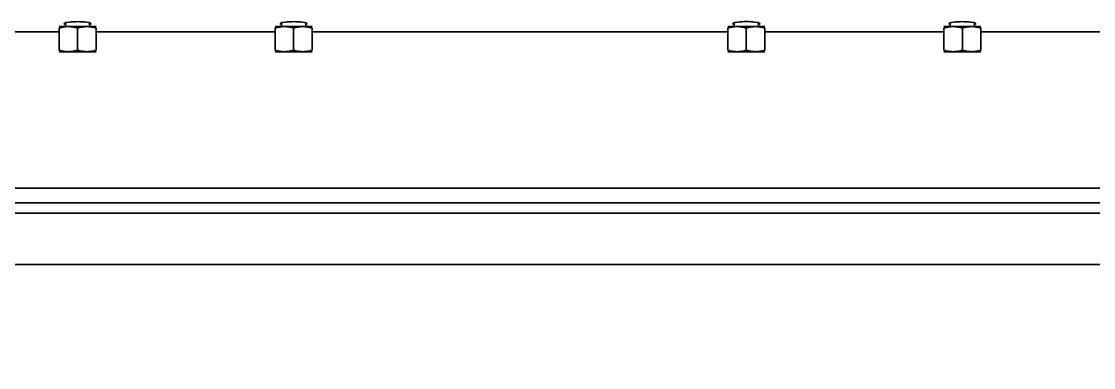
# Model space of a CAD drawing. Header units: millimetres. Extents: x -8400 to 8400, y -5940 to 5940.
# Drawn here: x -5214 to -4693, y 3766 to 3934 of the extents above; entities that cross this region are included whole.
import ezdxf

# ---------------------------------------------------------------- set-up
doc = ezdxf.new("R2010")
doc.units = ezdxf.units.MM
doc.layers.add('粗实线层', color=7, linetype='Continuous', lineweight=35)

msp = doc.modelspace()

# ---------------------------------------------------------------- linework, layer by layer
at = {"layer": '粗实线层', "linetype": 'Continuous', "lineweight": 35}
for points in [[(-5397.314, 3928.771), (-5195.32, 3928.771)], [(-5195.342, 3931.27), (-5195.205, 3931.27), (-5194.799, 3931.27), (-5194.136, 3931.27), (-5193.236, 3931.27), (-5192.127, 3931.27), (-5190.842, 3931.27), (-5190.985, 3931.27), (-5191.129, 3931.267), (-5191.201, 3931.265), (-5191.272, 3931.262), (-5191.344, 3931.26), (-5191.416, 3931.256), (-5191.702, 3931.239), (-5191.987, 3931.215), (-5192.554, 3931.147), (-5193.118, 3931.053), (-5194.236, 3930.799), (-5195.342, 3930.467), (-5195.342, 3919.874), (-5194.233, 3919.541), (-5193.115, 3919.287), (-5192.552, 3919.194), (-5191.985, 3919.126), (-5191.415, 3919.084), (-5190.842, 3919.07), (-5192.127, 3919.07), (-5193.236, 3919.07), (-5194.136, 3919.07), (-5194.799, 3919.07), (-5195.205, 3919.07), (-5195.342, 3919.07)], [(-5192.192, 3933.082), (-5192.192, 3931.27)], [(-5177.342, 3931.27), (-5177.479, 3931.27), (-5177.885, 3931.27), (-5178.548, 3931.27), (-5179.448, 3931.27), (-5180.557, 3931.27), (-5181.842, 3931.27), (-5181.269, 3931.256), (-5180.699, 3931.215), (-5180.132, 3931.147), (-5179.569, 3931.054), (-5178.451, 3930.8), (-5177.342, 3930.467), (-5177.342, 3919.874), (-5178.448, 3919.541), (-5179.566, 3919.287), (-5180.13, 3919.195), (-5180.697, 3919.126), (-5180.982, 3919.102), (-5181.268, 3919.084), (-5181.34, 3919.081), (-5181.411, 3919.078), (-5181.483, 3919.076), (-5181.555, 3919.074), (-5181.699, 3919.072), (-5181.842, 3919.07), (-5183.264, 3919.07), (-5184.779, 3919.07), (-5186.342, 3919.07), (-5187.905, 3919.07), (-5189.42, 3919.07), (-5190.842, 3919.07), (-5190.699, 3919.072), (-5190.555, 3919.074), (-5190.483, 3919.076), (-5190.411, 3919.078), (-5190.34, 3919.081), (-5190.268, 3919.084), (-5189.982, 3919.102), (-5189.697, 3919.126), (-5189.13, 3919.195), (-5188.566, 3919.287), (-5187.448, 3919.541), (-5186.342, 3919.874)], [(-5186.342, 3930.467), (-5186.342, 3919.874), (-5185.234, 3919.541), (-5184.115, 3919.287), (-5183.552, 3919.194), (-5182.985, 3919.126), (-5182.415, 3919.084), (-5181.842, 3919.07), (-5180.557, 3919.07), (-5179.448, 3919.07), (-5178.548, 3919.07), (-5177.885, 3919.07), (-5177.479, 3919.07), (-5177.342, 3919.07)], [(-5180.491, 3931.27), (-5180.491, 3933.082)], [(-5177.329, 3928.771), (-5090.286, 3928.771)], [(-5090.342, 3919.07), (-5090.205, 3919.07), (-5089.799, 3919.07), (-5089.136, 3919.07), (-5088.236, 3919.07), (-5087.127, 3919.07), (-5085.842, 3919.07), (-5086.415, 3919.084), (-5086.985, 3919.126), (-5087.552, 3919.194), (-5088.115, 3919.287), (-5089.233, 3919.541), (-5090.342, 3919.874), (-5090.342, 3930.467), (-5089.236, 3930.799), (-5088.118, 3931.053), (-5087.554, 3931.147), (-5086.987, 3931.215), (-5086.702, 3931.239), (-5086.416, 3931.256), (-5086.344, 3931.26), (-5086.272, 3931.262), (-5086.201, 3931.265), (-5086.129, 3931.267), (-5085.985, 3931.27), (-5085.842, 3931.27), (-5084.42, 3931.27), (-5082.905, 3931.27), (-5081.342, 3931.27), (-5079.779, 3931.27), (-5078.264, 3931.27), (-5076.842, 3931.27), (-5076.985, 3931.27), (-5077.129, 3931.267), (-5077.201, 3931.265), (-5077.273, 3931.262), (-5077.344, 3931.26), (-5077.416, 3931.256), (-5077.702, 3931.239), (-5077.987, 3931.215), (-5078.554, 3931.147), (-5079.118, 3931.053), (-5080.236, 3930.799), (-5081.342, 3930.467), (-5082.451, 3930.8), (-5083.569, 3931.054), (-5084.132, 3931.147), (-5084.699, 3931.215), (-5085.269, 3931.256), (-5085.842, 3931.27), (-5087.127, 3931.27), (-5088.236, 3931.27), (-5089.136, 3931.27), (-5089.799, 3931.27), (-5090.205, 3931.27), (-5090.342, 3931.27)], [(-5087.192, 3933.082), (-5087.192, 3931.27)], [(-5081.342, 3930.467), (-5081.342, 3919.874), (-5080.233, 3919.541), (-5079.115, 3919.287), (-5078.552, 3919.194), (-5077.985, 3919.126), (-5077.415, 3919.084), (-5076.842, 3919.07), (-5078.264, 3919.07), (-5079.779, 3919.07), (-5081.342, 3919.07), (-5082.905, 3919.07), (-5084.42, 3919.07), (-5085.842, 3919.07), (-5085.699, 3919.072), (-5085.555, 3919.074), (-5085.483, 3919.076), (-5085.412, 3919.078), (-5085.34, 3919.081), (-5085.268, 3919.084), (-5084.982, 3919.102), (-5084.697, 3919.126), (-5084.13, 3919.195), (-5083.566, 3919.287), (-5082.448, 3919.541), (-5081.342, 3919.874)], [(-5072.342, 3919.07), (-5072.479, 3919.07), (-5072.885, 3919.07), (-5073.548, 3919.07), (-5074.448, 3919.07), (-5075.557, 3919.07), (-5076.842, 3919.07), (-5076.699, 3919.072), (-5076.555, 3919.074), (-5076.483, 3919.076), (-5076.411, 3919.078), (-5076.34, 3919.081), (-5076.268, 3919.084), (-5075.982, 3919.102), (-5075.697, 3919.126), (-5075.13, 3919.195), (-5074.566, 3919.287), (-5073.448, 3919.541), (-5072.342, 3919.874), (-5072.342, 3930.467), (-5073.45, 3930.8), (-5074.569, 3931.054), (-5075.132, 3931.147), (-5075.699, 3931.215), (-5076.269, 3931.256), (-5076.842, 3931.27), (-5075.557, 3931.27), (-5074.448, 3931.27), (-5073.548, 3931.27), (-5072.885, 3931.27), (-5072.479, 3931.27), (-5072.342, 3931.27)], [(-5075.492, 3931.27), (-5075.492, 3933.082)], [(-5072.295, 3928.771), (-4870.301, 3928.771)], [(-4870.342, 3931.27), (-4870.205, 3931.27), (-4869.799, 3931.27), (-4869.136, 3931.27), (-4868.236, 3931.27), (-4867.127, 3931.27), (-4865.842, 3931.27), (-4865.985, 3931.27), (-4866.129, 3931.267), (-4866.201, 3931.265), (-4866.272, 3931.262), (-4866.344, 3931.26), (-4866.416, 3931.256), (-4866.702, 3931.239), (-4866.987, 3931.215), (-4867.554, 3931.147), (-4868.118, 3931.053), (-4869.236, 3930.799), (-4870.342, 3930.467), (-4870.342, 3919.874), (-4869.233, 3919.541), (-4868.115, 3919.287), (-4867.552, 3919.194), (-4866.985, 3919.126), (-4866.415, 3919.084), (-4865.842, 3919.07), (-4865.699, 3919.072), (-4865.555, 3919.074), (-4865.483, 3919.076), (-4865.412, 3919.078), (-4865.34, 3919.081), (-4865.268, 3919.084), (-4864.982, 3919.102), (-4864.697, 3919.126), (-4864.13, 3919.195), (-4863.566, 3919.287), (-4862.448, 3919.541), (-4861.342, 3919.874)], [(-4867.193, 3933.082), (-4867.193, 3931.27)], [(-4861.342, 3930.467), (-4862.451, 3930.8), (-4863.569, 3931.054), (-4864.132, 3931.147), (-4864.699, 3931.215), (-4865.269, 3931.256), (-4865.842, 3931.27), (-4864.42, 3931.27), (-4862.905, 3931.27), (-4861.342, 3931.27), (-4859.779, 3931.27), (-4858.264, 3931.27), (-4856.842, 3931.27), (-4855.557, 3931.27), (-4854.448, 3931.27), (-4853.548, 3931.27), (-4852.885, 3931.27), (-4852.479, 3931.27), (-4852.342, 3931.27)], [(-4855.491, 3931.27), (-4855.491, 3933.082)], [(-4852.311, 3928.771), (-4765.326, 3928.771)], [(-4756.342, 3919.874), (-4755.233, 3919.541), (-4754.115, 3919.287), (-4753.552, 3919.194), (-4752.985, 3919.126), (-4752.415, 3919.084), (-4751.842, 3919.07), (-4751.699, 3919.072), (-4751.555, 3919.074), (-4751.483, 3919.076), (-4751.411, 3919.078), (-4751.34, 3919.081), (-4751.268, 3919.084), (-4750.982, 3919.102), (-4750.697, 3919.126), (-4750.13, 3919.195), (-4749.566, 3919.287), (-4748.448, 3919.541), (-4747.342, 3919.874), (-4747.342, 3930.467), (-4748.451, 3930.8), (-4749.569, 3931.054), (-4750.132, 3931.147), (-4750.699, 3931.215), (-4751.269, 3931.256), (-4751.842, 3931.27), (-4753.264, 3931.27), (-4754.779, 3931.27), (-4756.342, 3931.27), (-4757.905, 3931.27), (-4759.42, 3931.27), (-4760.842, 3931.27), (-4760.985, 3931.27), (-4761.129, 3931.267), (-4761.201, 3931.265), (-4761.272, 3931.262), (-4761.344, 3931.26), (-4761.416, 3931.256), (-4761.702, 3931.239), (-4761.987, 3931.215), (-4762.554, 3931.147), (-4763.118, 3931.053), (-4764.236, 3930.799), (-4765.342, 3930.467), (-4765.342, 3919.874), (-4764.233, 3919.541), (-4763.115, 3919.287), (-4762.552, 3919.194), (-4761.985, 3919.126), (-4761.415, 3919.084), (-4760.842, 3919.07), (-4760.699, 3919.072), (-4760.555, 3919.074), (-4760.483, 3919.076), (-4760.412, 3919.078), (-4760.34, 3919.081), (-4760.268, 3919.084), (-4759.982, 3919.102), (-4759.697, 3919.126), (-4759.13, 3919.195), (-4758.566, 3919.287), (-4757.448, 3919.541), (-4756.342, 3919.874), (-4756.342, 3930.467), (-4757.451, 3930.8), (-4758.569, 3931.054), (-4759.132, 3931.147), (-4759.699, 3931.215), (-4760.269, 3931.256), (-4760.842, 3931.27), (-4762.127, 3931.27), (-4763.236, 3931.27), (-4764.136, 3931.27), (-4764.799, 3931.27), (-4765.205, 3931.27), (-4765.342, 3931.27)], [(-4762.193, 3933.082), (-4762.193, 3931.27)], [(-4747.342, 3931.27), (-4747.479, 3931.27), (-4747.885, 3931.27), (-4748.548, 3931.27), (-4749.448, 3931.27), (-4750.557, 3931.27), (-4751.842, 3931.27), (-4751.985, 3931.27), (-4752.129, 3931.267), (-4752.201, 3931.265), (-4752.272, 3931.262), (-4752.344, 3931.26), (-4752.416, 3931.256), (-4752.702, 3931.239), (-4752.987, 3931.215), (-4753.554, 3931.147), (-4754.118, 3931.053), (-4755.236, 3930.799), (-4756.342, 3930.467)], [(-4750.491, 3931.27), (-4750.491, 3933.082)], [(-4747.336, 3928.771), (-4655.542, 3928.771)], [(-4852.342, 3919.07), (-4852.479, 3919.07), (-4852.885, 3919.07), (-4853.548, 3919.07), (-4854.448, 3919.07), (-4855.557, 3919.07), (-4856.842, 3919.07), (-4858.264, 3919.07), (-4859.779, 3919.07), (-4861.342, 3919.07), (-4862.905, 3919.07), (-4864.42, 3919.07), (-4865.842, 3919.07), (-4867.127, 3919.07), (-4868.236, 3919.07), (-4869.136, 3919.07), (-4869.799, 3919.07), (-4870.205, 3919.07), (-4870.342, 3919.07)], [(-4747.342, 3919.07), (-4747.479, 3919.07), (-4747.885, 3919.07), (-4748.548, 3919.07), (-4749.448, 3919.07), (-4750.557, 3919.07), (-4751.842, 3919.07), (-4753.264, 3919.07), (-4754.779, 3919.07), (-4756.342, 3919.07), (-4757.905, 3919.07), (-4759.42, 3919.07), (-4760.842, 3919.07), (-4762.127, 3919.07), (-4763.236, 3919.07), (-4764.136, 3919.07), (-4764.799, 3919.07), (-4765.205, 3919.07), (-4765.342, 3919.07)], [(-4654.829, 3852.77), (-5528.295, 3852.77)], [(-5571.342, 3845.77), (-1771.342, 3845.77)], [(-5571.342, 3843.204), (-5571.342, 3840.77), (-1771.342, 3840.77), (-1771.342, 3843.204)], [(-4671.333, 3815.77), (-5561.342, 3815.77), (-5561.342, 3765.771)]]:
    msp.add_lwpolyline(points, dxfattribs=at)
for points in [[(-5190.842, 3931.27), (-5189.42, 3931.27), (-5187.905, 3931.27), (-5186.342, 3931.27), (-5184.779, 3931.27), (-5183.264, 3931.27), (-5181.842, 3931.27), (-5181.985, 3931.27), (-5182.129, 3931.267), (-5182.201, 3931.265), (-5182.272, 3931.262), (-5182.344, 3931.26), (-5182.416, 3931.256), (-5182.702, 3931.239), (-5182.987, 3931.215), (-5183.554, 3931.147), (-5184.118, 3931.053), (-5185.236, 3930.799), (-5186.342, 3930.467), (-5187.451, 3930.8), (-5188.569, 3931.054), (-5189.132, 3931.147), (-5189.699, 3931.215), (-5190.269, 3931.256)], [(-4861.342, 3930.467), (-4861.342, 3919.874), (-4860.233, 3919.541), (-4859.115, 3919.287), (-4858.552, 3919.194), (-4857.985, 3919.126), (-4857.415, 3919.084), (-4856.842, 3919.07), (-4856.699, 3919.072), (-4856.555, 3919.074), (-4856.483, 3919.076), (-4856.411, 3919.078), (-4856.34, 3919.081), (-4856.268, 3919.084), (-4855.982, 3919.102), (-4855.697, 3919.126), (-4855.13, 3919.195), (-4854.566, 3919.287), (-4853.448, 3919.541), (-4852.342, 3919.874), (-4852.342, 3930.467), (-4853.45, 3930.8), (-4854.569, 3931.054), (-4855.132, 3931.147), (-4855.699, 3931.215), (-4856.269, 3931.256), (-4856.842, 3931.27), (-4856.985, 3931.27), (-4857.129, 3931.267), (-4857.201, 3931.265), (-4857.272, 3931.262), (-4857.344, 3931.26), (-4857.416, 3931.256), (-4857.702, 3931.239), (-4857.987, 3931.215), (-4858.554, 3931.147), (-4859.118, 3931.053), (-4860.236, 3930.799)]]:
    msp.add_lwpolyline(points, close=True, dxfattribs=at)
for centre, major_axis, ratio, start_param, end_param in [((-5186.342, 3932.638), (-6.495, 0), 0.1565675, 2.6908196, 6.733988), ((-5081.342, 3932.638), (-6.487, 0), 0.1565686, 2.6908228, 6.7339925), ((-4861.342, 3932.638), (-6.548, 0), 0.1565706, 2.6908227, 6.7339404), ((-4756.342, 3932.638), (-6.47, 0), 0.1565687, 2.6908524, 6.7339906)]:
    msp.add_ellipse(centre, major_axis=major_axis, ratio=ratio, start_param=start_param, end_param=end_param, dxfattribs=at)

doc.saveas('drawing.dxf')
